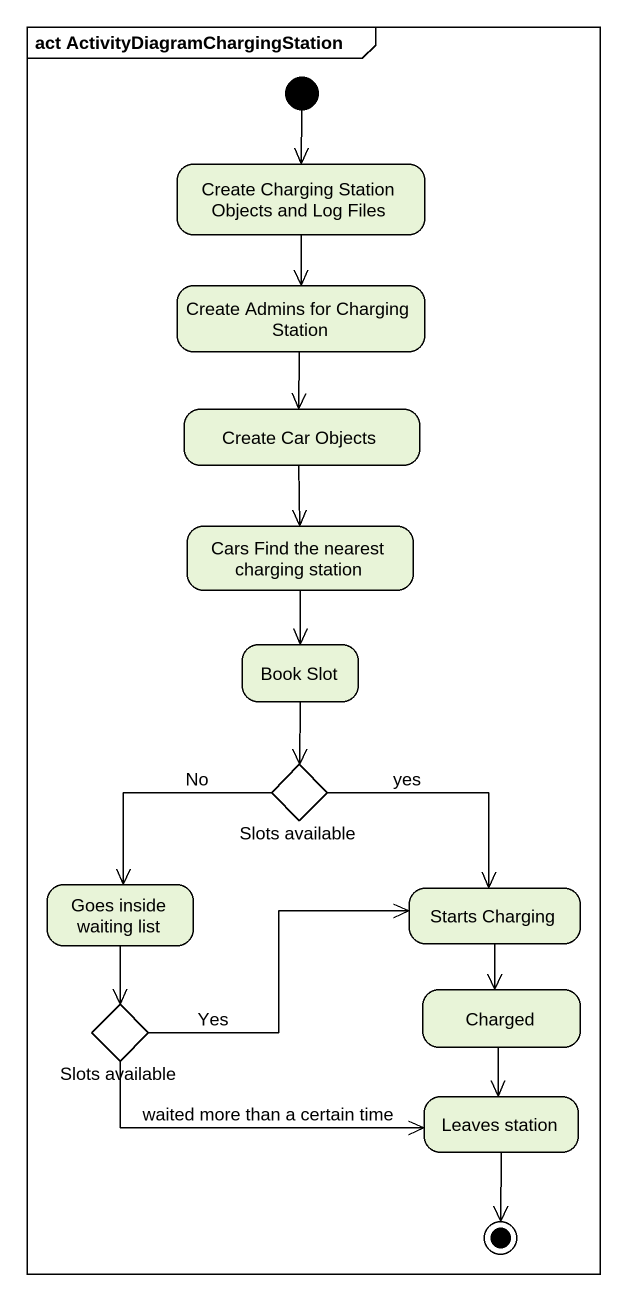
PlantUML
@startuml
mainframe act ActivityDiagramChargingStation
hide empty description
state "Create Charging Station Objects and Log Files" as Create_Charging_Station
state "Create Admins for Charging Station" as Create_Admins_for_Charging
state "Create Car Objects" as Create_Car_Objects
state "Cars Find the nearest charging station" as Cars_Find_the_nearest
state "Book Slot" as Book_Slot
state "Slots available" as Slots_available <<choice>>
state "Goes inside waiting list" as Goes_inside_waiting_list
state "Starts Charging" as Starts_Charging
state "Slots available" as Slots_available_2 <<choice>>
state Charged
state "Leaves station" as Leaves_station
[*] --> Create_Charging_Station
Create_Charging_Station --> Create_Admins_for_Charging
Create_Admins_for_Charging --> Create_Car_Objects
Create_Car_Objects --> Cars_Find_the_nearest
Cars_Find_the_nearest --> Book_Slot
Book_Slot --> Slots_available
Slots_available --> Goes_inside_waiting_list : No
Slots_available --> Starts_Charging : yes
Goes_inside_waiting_list --> Slots_available_2
Starts_Charging --> Charged
Slots_available_2 -right-> Starts_Charging : Yes
Slots_available_2 -right-> Leaves_station : waited more than a certain time
Charged --> Leaves_station
Leaves_station --> [*]
@enduml
